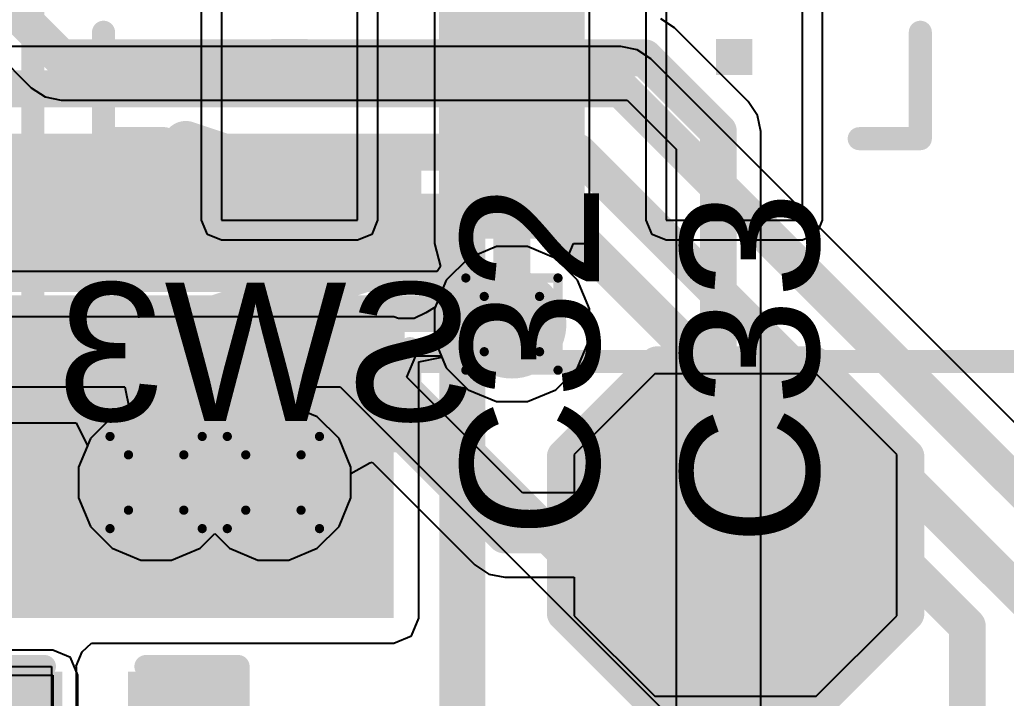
# Model space of a CAD drawing. Header units: inches. Extents: x -11 to 5433, y -4 to 5447.
# Drawn here: x 53.96 to 59.4, y 28.14 to 31.88 of the extents above; entities that cross this region are included whole.
import ezdxf

# ---------------------------------------------------------------- set-up
doc = ezdxf.new("R2010")
doc.units = ezdxf.units.IN
for name, color, linetype in [('Bottom Layer', 5, 'Continuous'), ('Bottom Overlay', 54, 'Continuous'), ('Bottom Paste', 16, 'Continuous'), ('Bottom Solder', 6, 'Continuous'), ('Dimensions', 6, 'Continuous'), ('Drill Drawing', 1, 'Continuous'), ('Ground', 16, 'Continuous'), ('Mechanical 4', 56, 'Continuous'), ('Power', 76, 'Continuous'), ('Top Layer', 1, 'Continuous'), ('Top Overlay', 2, 'Continuous'), ('Top Paste', 8, 'Continuous'), ('Top Solder', 216, 'Continuous'), ('Via Holes', 16, 'Continuous')]:
    doc.layers.add(name, color=color, linetype=linetype)
doc.styles.add('Arial', font='', dxfattribs={"height": 0.2})
doc.styles.get('Arial').set_extended_font_data('Arial')

# ---------------------------------------------------------------- blocks, each defined once
blk = doc.blocks.new('8_USON__2_3__60')
at = {"layer": 'Top Layer'}
for points in [[(-0.3556, 0.14), (0.3556, 0.14), (0.3556, -0.14), (-0.3556, -0.14)], [(2.3396, 0.14), (3.0508, 0.14), (3.0508, -0.14), (2.3396, -0.14)], [(1.1976, 0.1), (1.4976, 0.1), (1.4976, -1.6), (1.1976, -1.6)], [(-0.3556, -0.36), (0.3556, -0.36), (0.3556, -0.64), (-0.3556, -0.64)], [(2.3396, -0.36), (3.0508, -0.36), (3.0508, -0.64), (2.3396, -0.64)], [(-0.3556, -0.86), (0.3556, -0.86), (0.3556, -1.14), (-0.3556, -1.14)], [(2.3396, -0.86), (3.0508, -0.86), (3.0508, -1.14), (2.3396, -1.14)], [(-0.3556, -1.36), (0.3556, -1.36), (0.3556, -1.64), (-0.3556, -1.64)], [(2.3396, -1.36), (3.0508, -1.36), (3.0508, -1.64), (2.3396, -1.64)]]:
    blk.add_hatch(color=1, dxfattribs=at).paths.add_polyline_path(points)
at = {"layer": 'Top Paste'}
for points in [[(-0.3556, 0.14), (0.3556, 0.14), (0.3556, -0.14), (-0.3556, -0.14)], [(2.3396, 0.14), (3.0508, 0.14), (3.0508, -0.14), (2.3396, -0.14)], [(1.1976, 0.1), (1.4976, 0.1), (1.4976, -1.6), (1.1976, -1.6)], [(-0.3556, -0.36), (0.3556, -0.36), (0.3556, -0.64), (-0.3556, -0.64)], [(2.3396, -0.36), (3.0508, -0.36), (3.0508, -0.64), (2.3396, -0.64)], [(-0.3556, -0.86), (0.3556, -0.86), (0.3556, -1.14), (-0.3556, -1.14)], [(2.3396, -0.86), (3.0508, -0.86), (3.0508, -1.14), (2.3396, -1.14)], [(-0.3556, -1.36), (0.3556, -1.36), (0.3556, -1.64), (-0.3556, -1.64)], [(2.3396, -1.36), (3.0508, -1.36), (3.0508, -1.64), (2.3396, -1.64)]]:
    blk.add_hatch(color=8, dxfattribs=at).paths.add_polyline_path(points)
at = {"layer": 'Top Solder'}
for points in [[(-0.4572, 0.2416), (0.4572, 0.2416), (0.4572, -0.2416), (-0.4572, -0.2416)], [(2.238, 0.2416), (3.1524, 0.2416), (3.1524, -0.2416), (2.238, -0.2416)], [(1.096, 0.2016), (1.5992, 0.2016), (1.5992, -1.7016), (1.096, -1.7016)], [(-0.4572, -0.2584), (0.4572, -0.2584), (0.4572, -0.7416), (-0.4572, -0.7416)], [(2.238, -0.2584), (3.1524, -0.2584), (3.1524, -0.7416), (2.238, -0.7416)], [(-0.4572, -0.7584), (0.4572, -0.7584), (0.4572, -1.2416), (-0.4572, -1.2416)], [(2.238, -0.7584), (3.1524, -0.7584), (3.1524, -1.2416), (2.238, -1.2416)], [(-0.4572, -1.2584), (0.4572, -1.2584), (0.4572, -1.7416), (-0.4572, -1.7416)], [(2.238, -1.2584), (3.1524, -1.2584), (3.1524, -1.7416), (2.238, -1.7416)]]:
    blk.add_hatch(color=216, dxfattribs=at).paths.add_polyline_path(points)
at = {"layer": 'Top Overlay'}
for points in [[(2.2566, 0.3048, 0.127, 0.127, 0), (0.3516, 0.3048, 0.127, 0.127, 0)], [(2.2566, -1.8048, 0.127, 0.127, 0), (0.3516, -1.8048, 0.127, 0.127, 0)]]:
    blk.add_lwpolyline(points, format="xyseb", dxfattribs=at)
for points in [[(0.3198, 0.3048, 0.0635, 0.0635, 1), (0.3833, 0.3048, 0.0635, 0.0635, 1)], [(2.2248, 0.3048, 0.0635, 0.0635, 1), (2.2883, 0.3048, 0.0635, 0.0635, 1)], [(-0.6036, 0.0254, 0.254, 0.254, 1), (-0.7172, 0.0254, 0.254, 0.254, 1)], [(-0.7807, 0.0254, 0.127, 0.127, 1), (-0.6537, 0.0254, 0.127, 0.127, 1)], [(-0.6671, 0.0254, 0.127, 0.127, 1), (-0.5401, 0.0254, 0.127, 0.127, 1)], [(0.3198, -1.8048, 0.0635, 0.0635, 1), (0.3833, -1.8048, 0.0635, 0.0635, 1)], [(2.2248, -1.8048, 0.0635, 0.0635, 1), (2.2883, -1.8048, 0.0635, 0.0635, 1)]]:
    blk.add_lwpolyline(points, format="xyseb", close=True, dxfattribs=at)
blk = doc.blocks.new('TL3340AF160QG_B_63')
at = {"layer": 'Bottom Layer'}
for points in [[(-0.3, -0.075), (0.3, -0.075), (0.3, -1.875), (-0.3, -1.875)], [(-1.325, -0.875), (-1.125, -0.875), (-1.125, -1.075), (-1.325, -1.075)], [(-1.325, -0.875), (-1.125, -0.875), (-1.125, -1.075), (-1.325, -1.075)], [(1.125, -0.875), (1.325, -0.875), (1.325, -1.075), (1.125, -1.075)], [(1.125, -0.875), (1.325, -0.875), (1.325, -1.075), (1.125, -1.075)]]:
    blk.add_hatch(color=5, dxfattribs=at).paths.add_polyline_path(points)
at = {"layer": 'Bottom Paste'}
blk.add_hatch(color=16, dxfattribs=at).paths.add_polyline_path([(-0.3, -0.075), (0.3, -0.075), (0.3, -1.875), (-0.3, -1.875)])
at = {"layer": 'Bottom Solder'}
blk.add_hatch(color=6, dxfattribs=at).paths.add_polyline_path([(-0.4016, 0.0266), (0.4016, 0.0266), (0.4016, -1.9766), (-0.4016, -1.9766)])
at = {"layer": 'Bottom Layer'}
for p, q in [((-0.85, -1.875), (-0.85, -0.075)), ((0.85, -0.075), (0.85, -1.875)), ((-1.6, -0.375), (-1.6, -1.875)), ((1.6, -1.875), (1.6, -0.375)), ((-1.6, -1.875), (-0.85, -1.875)), ((0.85, -1.875), (1.6, -1.875))]:
    blk.add_line(p, q, dxfattribs=at)
at = {"layer": 'Bottom Overlay'}
for points in [[(-2.25, -1.425, 0.127, 0.127, 0), (-2.25, -0.8385, 0.127, 0.127, 0)], [(2.25, -1.425, 0.127, 0.127, 0), (2.25, -0.8385, 0.127, 0.127, 0)], [(-2.25, -1.425, 0.127, 0.127, 0), (-1.9135, -1.425, 0.127, 0.127, 0)], [(1.9135, -1.425, 0.127, 0.127, 0), (2.25, -1.425, 0.127, 0.127, 0)]]:
    blk.add_lwpolyline(points, format="xyseb", dxfattribs=at)
for points in [[(-2.2818, -0.8385, 0.0635, 0.0635, 1), (-2.2183, -0.8385, 0.0635, 0.0635, 1)], [(2.2183, -0.8385, 0.0635, 0.0635, 1), (2.2818, -0.8385, 0.0635, 0.0635, 1)], [(-2.2818, -1.425, 0.0635, 0.0635, 1), (-2.2183, -1.425, 0.0635, 0.0635, 1)], [(-2.2818, -1.425, 0.0635, 0.0635, 1), (-2.2183, -1.425, 0.0635, 0.0635, 1)], [(-1.9452, -1.425, 0.0635, 0.0635, 1), (-1.8817, -1.425, 0.0635, 0.0635, 1)], [(1.8817, -1.425, 0.0635, 0.0635, 1), (1.9452, -1.425, 0.0635, 0.0635, 1)], [(2.2183, -1.425, 0.0635, 0.0635, 1), (2.2818, -1.425, 0.0635, 0.0635, 1)], [(2.2183, -1.425, 0.0635, 0.0635, 1), (2.2818, -1.425, 0.0635, 0.0635, 1)], [(-1.8542, -1.7526, 0.254, 0.254, 1), (-1.9558, -1.7526, 0.254, 0.254, 1)], [(-2.0193, -1.7526, 0.127, 0.127, 1), (-1.8923, -1.7526, 0.127, 0.127, 1)], [(-1.9177, -1.7526, 0.127, 0.127, 1), (-1.7907, -1.7526, 0.127, 0.127, 1)]]:
    blk.add_lwpolyline(points, format="xyseb", close=True, dxfattribs=at)
at = {"layer": 'Bottom Solder'}
for p, q in [((-0.74, -0.075), (-0.74, -1.875)), ((0.74, -1.875), (0.74, -0.075)), ((-1.71, -1.875), (-1.71, -0.3751)), ((1.71, -0.3751), (1.71, -1.875)), ((-1.6778, -1.9528), (-1.71, -1.875)), ((-0.74, -1.875), (-0.7722, -1.9528)), ((0.7722, -1.9528), (0.74, -1.875)), ((1.71, -1.875), (1.6778, -1.9528)), ((-1.6, -1.985), (-1.6778, -1.9528)), ((-0.7722, -1.9528), (-0.85, -1.985)), ((0.85, -1.985), (0.7722, -1.9528)), ((1.6778, -1.9528), (1.6, -1.985)), ((-0.85, -1.985), (-1.6, -1.985)), ((1.6, -1.985), (0.85, -1.985))]:
    blk.add_line(p, q, dxfattribs=at)
blk = doc.blocks.new('T__________B_140')
at = {"layer": 'Bottom Layer'}
blk.add_hatch(color=5, dxfattribs=at).paths.add_polyline_path([(0.381, 0.762), (-0.381, 0.762), (-0.762, 0.381), (-0.762, -0.381), (-0.381, -0.762), (0.381, -0.762), (0.762, -0.381), (0.762, 0.381)])
at = {"layer": 'Bottom Paste'}
blk.add_hatch(color=16, dxfattribs=at).paths.add_polyline_path([(0.381, 0.762), (-0.381, 0.762), (-0.762, 0.381), (-0.762, -0.381), (-0.381, -0.762), (0.381, -0.762), (0.762, -0.381), (0.762, 0.381)])
at = {"layer": 'Bottom Solder'}
blk.add_hatch(color=6, dxfattribs=at).paths.add_polyline_path([(0.4318, 0.8636), (-0.4318, 0.8636), (-0.8636, 0.4318), (-0.8636, -0.4318), (-0.4318, -0.8636), (0.4318, -0.8636), (0.8636, -0.4318), (0.8636, 0.4318)])
at = {"layer": 'Bottom Overlay'}
for points in [[(-0.9398, 0.4318, 0.2, 0.2, 0), (-0.4318, 0.9398, 0.2, 0.2, 0)], [(0.4318, 0.9398, 0.2, 0.2, 0), (-0.4318, 0.9398, 0.2, 0.2, 0)], [(0.9398, 0.4318, 0.2, 0.2, 0), (0.4318, 0.9398, 0.2, 0.2, 0)], [(-0.9398, -0.4318, 0.2, 0.2, 0), (-0.9398, 0.4318, 0.2, 0.2, 0)], [(0.9398, -0.4318, 0.2, 0.2, 0), (0.9398, 0.4318, 0.2, 0.2, 0)], [(-0.4318, -0.9398, 0.2, 0.2, 0), (-0.9398, -0.4318, 0.2, 0.2, 0)], [(0.4318, -0.9398, 0.2, 0.2, 0), (0.9398, -0.4318, 0.2, 0.2, 0)], [(0.4318, -0.9398, 0.2, 0.2, 0), (-0.4318, -0.9398, 0.2, 0.2, 0)]]:
    blk.add_lwpolyline(points, format="xyseb", dxfattribs=at)
for points in [[(-0.4818, 0.9398, 0.1, 0.1, 1), (-0.3818, 0.9398, 0.1, 0.1, 1)], [(-0.4818, 0.9398, 0.1, 0.1, 1), (-0.3818, 0.9398, 0.1, 0.1, 1)], [(0.3818, 0.9398, 0.1, 0.1, 1), (0.4818, 0.9398, 0.1, 0.1, 1)], [(0.3818, 0.9398, 0.1, 0.1, 1), (0.4818, 0.9398, 0.1, 0.1, 1)], [(-0.9898, 0.4318, 0.1, 0.1, 1), (-0.8898, 0.4318, 0.1, 0.1, 1)], [(-0.9898, 0.4318, 0.1, 0.1, 1), (-0.8898, 0.4318, 0.1, 0.1, 1)], [(0.8898, 0.4318, 0.1, 0.1, 1), (0.9898, 0.4318, 0.1, 0.1, 1)], [(0.8898, 0.4318, 0.1, 0.1, 1), (0.9898, 0.4318, 0.1, 0.1, 1)], [(-0.9898, -0.4318, 0.1, 0.1, 1), (-0.8898, -0.4318, 0.1, 0.1, 1)], [(-0.9898, -0.4318, 0.1, 0.1, 1), (-0.8898, -0.4318, 0.1, 0.1, 1)], [(0.8898, -0.4318, 0.1, 0.1, 1), (0.9898, -0.4318, 0.1, 0.1, 1)], [(0.8898, -0.4318, 0.1, 0.1, 1), (0.9898, -0.4318, 0.1, 0.1, 1)], [(-0.4818, -0.9398, 0.1, 0.1, 1), (-0.3818, -0.9398, 0.1, 0.1, 1)], [(-0.4818, -0.9398, 0.1, 0.1, 1), (-0.3818, -0.9398, 0.1, 0.1, 1)], [(0.3818, -0.9398, 0.1, 0.1, 1), (0.4818, -0.9398, 0.1, 0.1, 1)], [(0.3818, -0.9398, 0.1, 0.1, 1), (0.4818, -0.9398, 0.1, 0.1, 1)]]:
    blk.add_lwpolyline(points, format="xyseb", close=True, dxfattribs=at)
blk = doc.blocks.new('____0402_200')
at = {"layer": 'Top Layer'}
for points in [[(-0.6985, -0.3175), (-0.6985, 0.3175), (-0.2413, 0.3175), (-0.2413, -0.3175)], [(0.2413, -0.3175), (0.2413, 0.3175), (0.6985, 0.3175), (0.6985, -0.3175)]]:
    blk.add_hatch(color=1, dxfattribs=at).paths.add_polyline_path(points)
at = {"layer": 'Top Paste'}
for points in [[(-0.6985, -0.3175), (-0.6985, 0.3175), (-0.2413, 0.3175), (-0.2413, -0.3175)], [(0.2413, -0.3175), (0.2413, 0.3175), (0.6985, 0.3175), (0.6985, -0.3175)]]:
    blk.add_hatch(color=8, dxfattribs=at).paths.add_polyline_path(points)
at = {"layer": 'Top Solder'}
for points in [[(-0.7585, -0.3775), (-0.7585, 0.3775), (-0.1813, 0.3775), (-0.1813, -0.3775)], [(0.1813, -0.3775), (0.1813, 0.3775), (0.7585, 0.3775), (0.7585, -0.3775)]]:
    blk.add_hatch(color=216, dxfattribs=at).paths.add_polyline_path(points)
at = {"layer": 'Top Overlay'}
for points in [[(-0.2794, 0.4064, 0.127, 0.127, 0), (-0.7874, 0.4064, 0.127, 0.127, 0)], [(-0.7874, -0.4064, 0.127, 0.127, 0), (-0.7874, 0.4064, 0.127, 0.127, 0)], [(0.7874, 0.4064, 0.127, 0.127, 0), (0.2794, 0.4064, 0.127, 0.127, 0)], [(0.7874, -0.4064, 0.127, 0.127, 0), (0.7874, 0.4064, 0.127, 0.127, 0)], [(-0.2794, -0.4064, 0.127, 0.127, 0), (-0.7874, -0.4064, 0.127, 0.127, 0)], [(0.7874, -0.4064, 0.127, 0.127, 0), (0.2794, -0.4064, 0.127, 0.127, 0)]]:
    blk.add_lwpolyline(points, format="xyseb", dxfattribs=at)
for points in [[(-0.8191, 0.4064, 0.0635, 0.0635, 1), (-0.7556, 0.4064, 0.0635, 0.0635, 1)], [(-0.8191, 0.4064, 0.0635, 0.0635, 1), (-0.7556, 0.4064, 0.0635, 0.0635, 1)], [(-0.3111, 0.4064, 0.0635, 0.0635, 1), (-0.2477, 0.4064, 0.0635, 0.0635, 1)], [(0.2477, 0.4064, 0.0635, 0.0635, 1), (0.3111, 0.4064, 0.0635, 0.0635, 1)], [(0.7556, 0.4064, 0.0635, 0.0635, 1), (0.8191, 0.4064, 0.0635, 0.0635, 1)], [(0.7556, 0.4064, 0.0635, 0.0635, 1), (0.8191, 0.4064, 0.0635, 0.0635, 1)], [(-0.8191, -0.4064, 0.0635, 0.0635, 1), (-0.7556, -0.4064, 0.0635, 0.0635, 1)], [(-0.8191, -0.4064, 0.0635, 0.0635, 1), (-0.7556, -0.4064, 0.0635, 0.0635, 1)], [(-0.3111, -0.4064, 0.0635, 0.0635, 1), (-0.2477, -0.4064, 0.0635, 0.0635, 1)], [(0.2477, -0.4064, 0.0635, 0.0635, 1), (0.3111, -0.4064, 0.0635, 0.0635, 1)], [(0.7556, -0.4064, 0.0635, 0.0635, 1), (0.8191, -0.4064, 0.0635, 0.0635, 1)], [(0.7556, -0.4064, 0.0635, 0.0635, 1), (0.8191, -0.4064, 0.0635, 0.0635, 1)]]:
    blk.add_lwpolyline(points, format="xyseb", close=True, dxfattribs=at)
blk = doc.blocks.new('C___0402_201')
at = {"layer": 'Top Layer'}
for points in [[(-0.6985, -0.3175), (-0.6985, 0.3175), (-0.2413, 0.3175), (-0.2413, -0.3175)], [(0.2413, -0.3175), (0.2413, 0.3175), (0.6985, 0.3175), (0.6985, -0.3175)]]:
    blk.add_hatch(color=1, dxfattribs=at).paths.add_polyline_path(points)
at = {"layer": 'Top Paste'}
for points in [[(-0.6985, -0.3175), (-0.6985, 0.3175), (-0.2413, 0.3175), (-0.2413, -0.3175)], [(0.2413, -0.3175), (0.2413, 0.3175), (0.6985, 0.3175), (0.6985, -0.3175)]]:
    blk.add_hatch(color=8, dxfattribs=at).paths.add_polyline_path(points)
at = {"layer": 'Top Solder'}
for points in [[(-0.7585, -0.3775), (-0.7585, 0.3775), (-0.1813, 0.3775), (-0.1813, -0.3775)], [(0.1813, -0.3775), (0.1813, 0.3775), (0.7585, 0.3775), (0.7585, -0.3775)]]:
    blk.add_hatch(color=216, dxfattribs=at).paths.add_polyline_path(points)
at = {"layer": 'Top Overlay'}
for points in [[(-0.2794, 0.4064, 0.127, 0.127, 0), (-0.7874, 0.4064, 0.127, 0.127, 0)], [(-0.7874, -0.4064, 0.127, 0.127, 0), (-0.7874, 0.4064, 0.127, 0.127, 0)], [(0.7874, 0.4064, 0.127, 0.127, 0), (0.2794, 0.4064, 0.127, 0.127, 0)], [(0.7874, -0.4064, 0.127, 0.127, 0), (0.7874, 0.4064, 0.127, 0.127, 0)], [(-0.2794, -0.4064, 0.127, 0.127, 0), (-0.7874, -0.4064, 0.127, 0.127, 0)], [(0.7874, -0.4064, 0.127, 0.127, 0), (0.2794, -0.4064, 0.127, 0.127, 0)]]:
    blk.add_lwpolyline(points, format="xyseb", dxfattribs=at)
for points in [[(-0.8191, 0.4064, 0.0635, 0.0635, 1), (-0.7556, 0.4064, 0.0635, 0.0635, 1)], [(-0.8191, 0.4064, 0.0635, 0.0635, 1), (-0.7556, 0.4064, 0.0635, 0.0635, 1)], [(-0.3111, 0.4064, 0.0635, 0.0635, 1), (-0.2477, 0.4064, 0.0635, 0.0635, 1)], [(0.2477, 0.4064, 0.0635, 0.0635, 1), (0.3111, 0.4064, 0.0635, 0.0635, 1)], [(0.7556, 0.4064, 0.0635, 0.0635, 1), (0.8191, 0.4064, 0.0635, 0.0635, 1)], [(0.7556, 0.4064, 0.0635, 0.0635, 1), (0.8191, 0.4064, 0.0635, 0.0635, 1)], [(-0.8191, -0.4064, 0.0635, 0.0635, 1), (-0.7556, -0.4064, 0.0635, 0.0635, 1)], [(-0.8191, -0.4064, 0.0635, 0.0635, 1), (-0.7556, -0.4064, 0.0635, 0.0635, 1)], [(-0.3111, -0.4064, 0.0635, 0.0635, 1), (-0.2477, -0.4064, 0.0635, 0.0635, 1)], [(0.2477, -0.4064, 0.0635, 0.0635, 1), (0.3111, -0.4064, 0.0635, 0.0635, 1)], [(0.7556, -0.4064, 0.0635, 0.0635, 1), (0.8191, -0.4064, 0.0635, 0.0635, 1)], [(0.7556, -0.4064, 0.0635, 0.0635, 1), (0.8191, -0.4064, 0.0635, 0.0635, 1)]]:
    blk.add_lwpolyline(points, format="xyseb", close=True, dxfattribs=at)
blk = doc.blocks.new('____0402_213')
at = {"layer": 'Top Layer'}
for points in [[(-0.6985, -0.3175), (-0.6985, 0.3175), (-0.2413, 0.3175), (-0.2413, -0.3175)], [(0.2413, -0.3175), (0.2413, 0.3175), (0.6985, 0.3175), (0.6985, -0.3175)]]:
    blk.add_hatch(color=1, dxfattribs=at).paths.add_polyline_path(points)
at = {"layer": 'Top Paste'}
for points in [[(-0.6985, -0.3175), (-0.6985, 0.3175), (-0.2413, 0.3175), (-0.2413, -0.3175)], [(0.2413, -0.3175), (0.2413, 0.3175), (0.6985, 0.3175), (0.6985, -0.3175)]]:
    blk.add_hatch(color=8, dxfattribs=at).paths.add_polyline_path(points)
at = {"layer": 'Top Solder'}
for points in [[(-0.7585, -0.3775), (-0.7585, 0.3775), (-0.1813, 0.3775), (-0.1813, -0.3775)], [(0.1813, -0.3775), (0.1813, 0.3775), (0.7585, 0.3775), (0.7585, -0.3775)]]:
    blk.add_hatch(color=216, dxfattribs=at).paths.add_polyline_path(points)
at = {"layer": 'Top Overlay'}
for points in [[(-0.7874, -0.4064, 0.127, 0.127, 0), (-0.7874, 0.4064, 0.127, 0.127, 0)], [(-0.7874, 0.4064, 0.127, 0.127, 0), (-0.2794, 0.4064, 0.127, 0.127, 0)], [(0.2794, 0.4064, 0.127, 0.127, 0), (0.7874, 0.4064, 0.127, 0.127, 0)], [(0.7874, -0.4064, 0.127, 0.127, 0), (0.7874, 0.4064, 0.127, 0.127, 0)], [(-0.7874, -0.4064, 0.127, 0.127, 0), (-0.2794, -0.4064, 0.127, 0.127, 0)], [(0.2794, -0.4064, 0.127, 0.127, 0), (0.7874, -0.4064, 0.127, 0.127, 0)]]:
    blk.add_lwpolyline(points, format="xyseb", dxfattribs=at)
for points in [[(-0.8191, 0.4064, 0.0635, 0.0635, 1), (-0.7556, 0.4064, 0.0635, 0.0635, 1)], [(-0.8191, 0.4064, 0.0635, 0.0635, 1), (-0.7556, 0.4064, 0.0635, 0.0635, 1)], [(-0.3111, 0.4064, 0.0635, 0.0635, 1), (-0.2477, 0.4064, 0.0635, 0.0635, 1)], [(0.2477, 0.4064, 0.0635, 0.0635, 1), (0.3111, 0.4064, 0.0635, 0.0635, 1)], [(0.7556, 0.4064, 0.0635, 0.0635, 1), (0.8191, 0.4064, 0.0635, 0.0635, 1)], [(0.7556, 0.4064, 0.0635, 0.0635, 1), (0.8191, 0.4064, 0.0635, 0.0635, 1)], [(-0.8191, -0.4064, 0.0635, 0.0635, 1), (-0.7556, -0.4064, 0.0635, 0.0635, 1)], [(-0.8191, -0.4064, 0.0635, 0.0635, 1), (-0.7556, -0.4064, 0.0635, 0.0635, 1)], [(-0.3111, -0.4064, 0.0635, 0.0635, 1), (-0.2477, -0.4064, 0.0635, 0.0635, 1)], [(0.2477, -0.4064, 0.0635, 0.0635, 1), (0.3111, -0.4064, 0.0635, 0.0635, 1)], [(0.7556, -0.4064, 0.0635, 0.0635, 1), (0.8191, -0.4064, 0.0635, 0.0635, 1)], [(0.7556, -0.4064, 0.0635, 0.0635, 1), (0.8191, -0.4064, 0.0635, 0.0635, 1)]]:
    blk.add_lwpolyline(points, format="xyseb", close=True, dxfattribs=at)

msp = doc.modelspace()

# ---------------------------------------------------------------- hatches: boundary and pattern name
at = {"layer": 'Bottom Layer'}
h = msp.add_hatch(color=5, dxfattribs=at)
edge = h.paths.add_edge_path()
edge.add_arc((56.673, 30.2013), 0.3, 0, 360)
h = msp.add_hatch(color=5, dxfattribs=at)
edge = h.paths.add_edge_path()
edge.add_arc((54.7128, 29.3281), 0.3, 0, 360)
h = msp.add_hatch(color=5, dxfattribs=at)
edge = h.paths.add_edge_path()
edge.add_arc((55.3589, 29.3281), 0.3, 0, 360)
at = {"layer": 'Ground'}
h = msp.add_hatch(color=16, dxfattribs=at)
edge = h.paths.add_edge_path()
edge.add_arc((56.673, 30.2013), 0.3, 0, 360)
h = msp.add_hatch(color=16, dxfattribs=at)
edge = h.paths.add_edge_path()
edge.add_arc((54.7128, 29.3281), 0.3, 0, 360)
h = msp.add_hatch(color=16, dxfattribs=at)
edge = h.paths.add_edge_path()
edge.add_arc((55.3589, 29.3281), 0.3, 0, 360)
at = {"layer": 'Power'}
h = msp.add_hatch(color=76, dxfattribs=at)
edge = h.paths.add_edge_path()
edge.add_arc((56.673, 30.2013), 0.3, 0, 360)
h = msp.add_hatch(color=76, dxfattribs=at)
edge = h.paths.add_edge_path()
edge.add_arc((54.7128, 29.3281), 0.3, 0, 360)
h = msp.add_hatch(color=76, dxfattribs=at)
edge = h.paths.add_edge_path()
edge.add_arc((55.3589, 29.3281), 0.3, 0, 360)
at = {"layer": 'Top Layer'}
for points in [[(56.0221, 30.5676), (56.0221, 31.1489), (52.128, 31.1489), (52.128, 30.5676)], [(53.588, 28.5808), (56.0221, 28.5808), (56.0221, 30.1042), (53.588, 30.1042)], [(54.376, 28.5808), (54.376, 30.0069), (53.588, 30.0069), (53.588, 28.5808)]]:
    msp.add_hatch(color=1, dxfattribs=at).paths.add_polyline_path(points)
h = msp.add_hatch(color=1, dxfattribs=at)
edge = h.paths.add_edge_path()
edge.add_arc((56.673, 30.2013), 0.3, 0, 360)
h = msp.add_hatch(color=1, dxfattribs=at)
edge = h.paths.add_edge_path()
edge.add_arc((54.7128, 29.3281), 0.3, 0, 360)
h = msp.add_hatch(color=1, dxfattribs=at)
edge = h.paths.add_edge_path()
edge.add_arc((55.3589, 29.3281), 0.3, 0, 360)
at = {"layer": 'Via Holes'}
h = msp.add_hatch(color=7, dxfattribs=at)
edge = h.paths.add_edge_path()
edge.add_arc((56.673, 30.2013), 0.15, 0, 360)
h = msp.add_hatch(color=7, dxfattribs=at)
edge = h.paths.add_edge_path()
edge.add_arc((54.7128, 29.3281), 0.15, 0, 360)
h = msp.add_hatch(color=7, dxfattribs=at)
edge = h.paths.add_edge_path()
edge.add_arc((55.3589, 29.3281), 0.15, 0, 360)

# ---------------------------------------------------------------- linework, layer by layer
at = {"layer": 'Bottom Layer'}
for p, q in [((56.246, 32.7001), (56.246, 30.6461)), ((57.1, 30.6461), (57.1, 32.7001)), ((56.246, 30.6461), (56.246, 30.6461)), ((56.246, 30.6461), (56.279, 30.5191)), ((56.9591, 30.5191), (57.0117, 30.6461)), ((57.0117, 30.6461), (57.1, 30.6461)), ((56.2608, 30.4918), (53.5635, 30.4918)), ((56.279, 30.5191), (56.2608, 30.4918)), ((57.035, 30.4432), (56.9591, 30.5191)), ((57.1, 30.2862), (57.035, 30.4432)), ((57.1, 30.1164), (57.1, 30.2862)), ((57.035, 29.9594), (57.1, 30.1164)), ((56.0943, 29.9083), (56.1429, 30.0257)), ((56.1429, 30.0257), (56.2836, 30.0257)), ((56.2836, 30.0257), (56.311, 29.9594)), ((56.311, 29.9594), (56.4312, 29.8393)), ((56.9149, 29.8393), (57.035, 29.9594)), ((56.7307, 29.2719), (56.0943, 29.9083)), ((57.461, 29.9278), (57.0165, 29.4833)), ((58.35, 29.9278), (57.461, 29.9278)), ((58.7945, 29.4833), (58.35, 29.9278)), ((56.4312, 29.8393), (56.5881, 29.7743)), ((56.758, 29.7743), (56.9149, 29.8393)), ((56.5881, 29.7743), (56.758, 29.7743)), ((52.4874, 29.6571), (54.272, 29.6571)), ((54.272, 29.6571), (54.3343, 29.5301)), ((54.3343, 29.5301), (54.2858, 29.4131)), ((57.0165, 29.4833), (57.0165, 29.2719)), ((58.7945, 28.5943), (58.7945, 29.4833)), ((54.2858, 29.4131), (54.2858, 29.2432)), ((55.7859, 29.3779), (55.8908, 29.4373)), ((55.8908, 29.4373), (55.9032, 29.4402)), ((55.9032, 29.4402), (56.4693, 28.874)), ((55.7859, 29.2432), (55.7859, 29.3779)), ((54.2858, 29.2432), (54.3508, 29.0863)), ((55.7209, 29.0863), (55.7859, 29.2432)), ((57.0165, 29.2719), (56.7307, 29.2719)), ((54.3508, 29.0863), (54.4709, 28.9661)), ((55.6008, 28.9661), (55.7209, 29.0863)), ((54.9547, 28.9661), (55.0359, 29.0473)), ((55.0359, 29.0473), (55.117, 28.9661)), ((54.4709, 28.9661), (54.6279, 28.9011)), ((54.7978, 28.9011), (54.9547, 28.9661)), ((55.117, 28.9661), (55.274, 28.9011)), ((55.4438, 28.9011), (55.6008, 28.9661)), ((54.6279, 28.9011), (54.7978, 28.9011)), ((55.274, 28.9011), (55.4438, 28.9011)), ((56.4693, 28.874), (56.545, 28.8235)), ((56.545, 28.8235), (56.6342, 28.8058)), ((56.6342, 28.8058), (57.0165, 28.8058)), ((57.0165, 28.8058), (57.0165, 28.5943)), ((57.0165, 28.5943), (57.461, 28.1498)), ((58.35, 28.1498), (58.7945, 28.5943)), ((57.461, 28.1498), (58.35, 28.1498))]:
    msp.add_line(p, q, dxfattribs=at)
for points in [[(56.673, 30.295, 0.2032, 0.2032, 0), (56.673, 31.6731, 0.2032, 0.2032, 0)], [(53.467, 30.2587, 0.2032, 0.2032, 0), (56.6156, 30.2587, 0.2032, 0.2032, 0)], [(56.6156, 30.2587, 0.2032, 0.2032, 0), (56.673, 30.2013, 0.2032, 0.2032, 0)], [(52.4874, 29.8902, 0.2032, 0.2032, 0), (55.7828, 29.8902, 0.2032, 0.2032, 0)], [(55.7828, 29.8902, 0.2032, 0.2032, 0), (56.6342, 29.0388, 0.2032, 0.2032, 0)], [(56.6342, 29.0388, 0.2032, 0.2032, 0), (57.9055, 29.0388, 0.2032, 0.2032, 0)]]:
    msp.add_lwpolyline(points, format="xyseb", dxfattribs=at)
for points in [[(56.6222, 31.6731, 0.1016, 0.1016, 1), (56.7238, 31.6731, 0.1016, 0.1016, 1)], [(56.6222, 30.295, 0.1016, 0.1016, 1), (56.7238, 30.295, 0.1016, 0.1016, 1)], [(56.5648, 30.2587, 0.1016, 0.1016, 1), (56.6664, 30.2587, 0.1016, 0.1016, 1)], [(56.5648, 30.2587, 0.1016, 0.1016, 1), (56.6664, 30.2587, 0.1016, 0.1016, 1)], [(56.6222, 30.2013, 0.1016, 0.1016, 1), (56.7238, 30.2013, 0.1016, 0.1016, 1)], [(55.732, 29.8902, 0.1016, 0.1016, 1), (55.8336, 29.8902, 0.1016, 0.1016, 1)], [(55.732, 29.8902, 0.1016, 0.1016, 1), (55.8336, 29.8902, 0.1016, 0.1016, 1)], [(56.5834, 29.0388, 0.1016, 0.1016, 1), (56.685, 29.0388, 0.1016, 0.1016, 1)], [(56.5834, 29.0388, 0.1016, 0.1016, 1), (56.685, 29.0388, 0.1016, 0.1016, 1)], [(57.8547, 29.0388, 0.1016, 0.1016, 1), (57.9563, 29.0388, 0.1016, 0.1016, 1)]]:
    msp.add_lwpolyline(points, format="xyseb", close=True, dxfattribs=at)
at = {"layer": 'Dimensions'}
msp.add_lwpolyline([(32.5832, 29.995, 0.127, 0.127, 0), (61.5832, 29.995, 0.127, 0.127, 0)], format="xyseb", dxfattribs=at)
at = {"layer": 'Drill Drawing'}
for points in [[(56.419, 30.4553, 0.0508, 0.0508, 0), (56.927, 30.4553, 0.0508, 0.0508, 0)], [(56.419, 29.9473, 0.0508, 0.0508, 0), (56.419, 30.4553, 0.0508, 0.0508, 0)], [(56.927, 29.9473, 0.0508, 0.0508, 0), (56.927, 30.4553, 0.0508, 0.0508, 0)], [(56.5206, 30.3537, 0.0508, 0.0508, 0), (56.8254, 30.3537, 0.0508, 0.0508, 0)], [(56.5206, 30.0489, 0.0508, 0.0508, 0), (56.5206, 30.3537, 0.0508, 0.0508, 0)], [(56.8254, 30.0489, 0.0508, 0.0508, 0), (56.8254, 30.3537, 0.0508, 0.0508, 0)], [(56.5206, 30.0489, 0.0508, 0.0508, 0), (56.8254, 30.0489, 0.0508, 0.0508, 0)], [(56.419, 29.9473, 0.0508, 0.0508, 0), (56.927, 29.9473, 0.0508, 0.0508, 0)], [(54.4588, 29.5821, 0.0508, 0.0508, 0), (54.9668, 29.5821, 0.0508, 0.0508, 0)], [(54.4588, 29.0741, 0.0508, 0.0508, 0), (54.4588, 29.5821, 0.0508, 0.0508, 0)], [(54.9668, 29.0741, 0.0508, 0.0508, 0), (54.9668, 29.5821, 0.0508, 0.0508, 0)], [(55.1049, 29.5821, 0.0508, 0.0508, 0), (55.6129, 29.5821, 0.0508, 0.0508, 0)], [(55.1049, 29.0741, 0.0508, 0.0508, 0), (55.1049, 29.5821, 0.0508, 0.0508, 0)], [(55.6129, 29.0741, 0.0508, 0.0508, 0), (55.6129, 29.5821, 0.0508, 0.0508, 0)], [(54.5604, 29.4805, 0.0508, 0.0508, 0), (54.8652, 29.4805, 0.0508, 0.0508, 0)], [(54.5604, 29.1757, 0.0508, 0.0508, 0), (54.5604, 29.4805, 0.0508, 0.0508, 0)], [(54.8652, 29.1757, 0.0508, 0.0508, 0), (54.8652, 29.4805, 0.0508, 0.0508, 0)], [(55.2065, 29.4805, 0.0508, 0.0508, 0), (55.5113, 29.4805, 0.0508, 0.0508, 0)], [(55.2065, 29.1757, 0.0508, 0.0508, 0), (55.2065, 29.4805, 0.0508, 0.0508, 0)], [(55.5113, 29.1757, 0.0508, 0.0508, 0), (55.5113, 29.4805, 0.0508, 0.0508, 0)], [(54.5604, 29.1757, 0.0508, 0.0508, 0), (54.8652, 29.1757, 0.0508, 0.0508, 0)], [(55.2065, 29.1757, 0.0508, 0.0508, 0), (55.5113, 29.1757, 0.0508, 0.0508, 0)], [(54.4588, 29.0741, 0.0508, 0.0508, 0), (54.9668, 29.0741, 0.0508, 0.0508, 0)], [(55.1049, 29.0741, 0.0508, 0.0508, 0), (55.6129, 29.0741, 0.0508, 0.0508, 0)]]:
    msp.add_lwpolyline(points, format="xyseb", dxfattribs=at)
for points in [[(56.4063, 30.4553, 0.0254, 0.0254, 1), (56.4317, 30.4553, 0.0254, 0.0254, 1)], [(56.4063, 30.4553, 0.0254, 0.0254, 1), (56.4317, 30.4553, 0.0254, 0.0254, 1)], [(56.9143, 30.4553, 0.0254, 0.0254, 1), (56.9397, 30.4553, 0.0254, 0.0254, 1)], [(56.9143, 30.4553, 0.0254, 0.0254, 1), (56.9397, 30.4553, 0.0254, 0.0254, 1)], [(56.5079, 30.3537, 0.0254, 0.0254, 1), (56.5333, 30.3537, 0.0254, 0.0254, 1)], [(56.5079, 30.3537, 0.0254, 0.0254, 1), (56.5333, 30.3537, 0.0254, 0.0254, 1)], [(56.8127, 30.3537, 0.0254, 0.0254, 1), (56.8381, 30.3537, 0.0254, 0.0254, 1)], [(56.8127, 30.3537, 0.0254, 0.0254, 1), (56.8381, 30.3537, 0.0254, 0.0254, 1)], [(56.5079, 30.0489, 0.0254, 0.0254, 1), (56.5333, 30.0489, 0.0254, 0.0254, 1)], [(56.5079, 30.0489, 0.0254, 0.0254, 1), (56.5333, 30.0489, 0.0254, 0.0254, 1)], [(56.8127, 30.0489, 0.0254, 0.0254, 1), (56.8381, 30.0489, 0.0254, 0.0254, 1)], [(56.8127, 30.0489, 0.0254, 0.0254, 1), (56.8381, 30.0489, 0.0254, 0.0254, 1)], [(56.4063, 29.9473, 0.0254, 0.0254, 1), (56.4317, 29.9473, 0.0254, 0.0254, 1)], [(56.4063, 29.9473, 0.0254, 0.0254, 1), (56.4317, 29.9473, 0.0254, 0.0254, 1)], [(56.9143, 29.9473, 0.0254, 0.0254, 1), (56.9397, 29.9473, 0.0254, 0.0254, 1)], [(56.9143, 29.9473, 0.0254, 0.0254, 1), (56.9397, 29.9473, 0.0254, 0.0254, 1)], [(54.4461, 29.5821, 0.0254, 0.0254, 1), (54.4715, 29.5821, 0.0254, 0.0254, 1)], [(54.4461, 29.5821, 0.0254, 0.0254, 1), (54.4715, 29.5821, 0.0254, 0.0254, 1)], [(54.9541, 29.5821, 0.0254, 0.0254, 1), (54.9795, 29.5821, 0.0254, 0.0254, 1)], [(54.9541, 29.5821, 0.0254, 0.0254, 1), (54.9795, 29.5821, 0.0254, 0.0254, 1)], [(55.0922, 29.5821, 0.0254, 0.0254, 1), (55.1176, 29.5821, 0.0254, 0.0254, 1)], [(55.0922, 29.5821, 0.0254, 0.0254, 1), (55.1176, 29.5821, 0.0254, 0.0254, 1)], [(55.6002, 29.5821, 0.0254, 0.0254, 1), (55.6256, 29.5821, 0.0254, 0.0254, 1)], [(55.6002, 29.5821, 0.0254, 0.0254, 1), (55.6256, 29.5821, 0.0254, 0.0254, 1)], [(54.5477, 29.4805, 0.0254, 0.0254, 1), (54.5731, 29.4805, 0.0254, 0.0254, 1)], [(54.5477, 29.4805, 0.0254, 0.0254, 1), (54.5731, 29.4805, 0.0254, 0.0254, 1)], [(54.8525, 29.4805, 0.0254, 0.0254, 1), (54.8779, 29.4805, 0.0254, 0.0254, 1)], [(54.8525, 29.4805, 0.0254, 0.0254, 1), (54.8779, 29.4805, 0.0254, 0.0254, 1)], [(55.1938, 29.4805, 0.0254, 0.0254, 1), (55.2192, 29.4805, 0.0254, 0.0254, 1)], [(55.1938, 29.4805, 0.0254, 0.0254, 1), (55.2192, 29.4805, 0.0254, 0.0254, 1)], [(55.4986, 29.4805, 0.0254, 0.0254, 1), (55.524, 29.4805, 0.0254, 0.0254, 1)], [(55.4986, 29.4805, 0.0254, 0.0254, 1), (55.524, 29.4805, 0.0254, 0.0254, 1)], [(54.5477, 29.1757, 0.0254, 0.0254, 1), (54.5731, 29.1757, 0.0254, 0.0254, 1)], [(54.5477, 29.1757, 0.0254, 0.0254, 1), (54.5731, 29.1757, 0.0254, 0.0254, 1)], [(54.8525, 29.1757, 0.0254, 0.0254, 1), (54.8779, 29.1757, 0.0254, 0.0254, 1)], [(54.8525, 29.1757, 0.0254, 0.0254, 1), (54.8779, 29.1757, 0.0254, 0.0254, 1)], [(55.1938, 29.1757, 0.0254, 0.0254, 1), (55.2192, 29.1757, 0.0254, 0.0254, 1)], [(55.1938, 29.1757, 0.0254, 0.0254, 1), (55.2192, 29.1757, 0.0254, 0.0254, 1)], [(55.4986, 29.1757, 0.0254, 0.0254, 1), (55.524, 29.1757, 0.0254, 0.0254, 1)], [(55.4986, 29.1757, 0.0254, 0.0254, 1), (55.524, 29.1757, 0.0254, 0.0254, 1)], [(54.4461, 29.0741, 0.0254, 0.0254, 1), (54.4715, 29.0741, 0.0254, 0.0254, 1)], [(54.4461, 29.0741, 0.0254, 0.0254, 1), (54.4715, 29.0741, 0.0254, 0.0254, 1)], [(54.9541, 29.0741, 0.0254, 0.0254, 1), (54.9795, 29.0741, 0.0254, 0.0254, 1)], [(54.9541, 29.0741, 0.0254, 0.0254, 1), (54.9795, 29.0741, 0.0254, 0.0254, 1)], [(55.0922, 29.0741, 0.0254, 0.0254, 1), (55.1176, 29.0741, 0.0254, 0.0254, 1)], [(55.0922, 29.0741, 0.0254, 0.0254, 1), (55.1176, 29.0741, 0.0254, 0.0254, 1)], [(55.6002, 29.0741, 0.0254, 0.0254, 1), (55.6256, 29.0741, 0.0254, 0.0254, 1)], [(55.6002, 29.0741, 0.0254, 0.0254, 1), (55.6256, 29.0741, 0.0254, 0.0254, 1)]]:
    msp.add_lwpolyline(points, format="xyseb", close=True, dxfattribs=at)
at = {"layer": 'Ground'}
for p, q in [((57.273, 31.7306), (50.4672, 31.7306)), ((57.3622, 31.7128), (57.273, 31.7306)), ((57.4378, 31.6623), (57.3622, 31.7128)), ((60.0075, 29.0926), (57.4378, 31.6623)), ((44.4478, 29.8563), (54.5403, 29.8563)), ((54.5403, 29.8563), (54.5656, 29.7293)), ((55.5061, 29.7293), (55.5314, 29.8563)), ((55.5314, 29.8563), (55.7271, 29.8563)), ((55.7271, 29.8563), (57.8567, 27.7267)), ((54.4709, 29.6901), (54.3508, 29.57)), ((54.5656, 29.7293), (54.4709, 29.6901)), ((55.6008, 29.6901), (55.5061, 29.7293)), ((55.7209, 29.57), (55.6008, 29.6901)), ((54.3508, 29.57), (54.2858, 29.4131)), ((55.7859, 29.4131), (55.7209, 29.57)), ((54.2858, 29.4131), (54.2858, 29.2432)), ((55.7859, 29.2432), (55.7859, 29.4131)), ((54.2858, 29.2432), (54.3508, 29.0863)), ((55.7209, 29.0863), (55.7859, 29.2432)), ((54.3508, 29.0863), (54.4709, 28.9661)), ((55.6008, 28.9661), (55.7209, 29.0863)), ((54.9547, 28.9661), (55.0359, 29.0473)), ((55.0359, 29.0473), (55.117, 28.9661)), ((54.4709, 28.9661), (54.6279, 28.9011)), ((54.7978, 28.9011), (54.9547, 28.9661)), ((55.117, 28.9661), (55.274, 28.9011)), ((55.4438, 28.9011), (55.6008, 28.9661)), ((54.6279, 28.9011), (54.7978, 28.9011)), ((55.274, 28.9011), (55.4438, 28.9011))]:
    msp.add_line(p, q, dxfattribs=at)
for points in [[(49.5579, 31.4975, 0.2032, 0.2032, 0), (57.273, 31.4975, 0.2032, 0.2032, 0)], [(57.273, 31.4975, 0.2032, 0.2032, 0), (59.8427, 28.9278, 0.2032, 0.2032, 0)], [(49.1397, 31.1489, 0.2032, 0.2032, 0), (57.0357, 31.1489, 0.2032, 0.2032, 0)], [(57.0357, 31.1489, 0.2032, 0.2032, 0), (59.5122, 28.6723, 0.2032, 0.2032, 0)], [(46.6595, 30.8187, 0.2032, 0.2032, 0), (56.8989, 30.8187, 0.2032, 0.2032, 0)], [(56.8989, 30.8187, 0.2032, 0.2032, 0), (59.182, 28.5356, 0.2032, 0.2032, 0)], [(45.3241, 30.48, 0.2032, 0.2032, 0), (56.3556, 30.48, 0.2032, 0.2032, 0)], [(56.3556, 30.48, 0.2032, 0.2032, 0), (56.6343, 30.2013, 0.2032, 0.2032, 0)], [(56.6343, 30.2013, 0.2032, 0.2032, 0), (56.673, 30.2013, 0.2032, 0.2032, 0)], [(44.4478, 30.0894, 0.2032, 0.2032, 0), (55.8236, 30.0894, 0.2032, 0.2032, 0)], [(55.8236, 30.0894, 0.2032, 0.2032, 0), (58.0898, 27.8232, 0.2032, 0.2032, 0)], [(59.182, 6.1468, 0.2032, 0.2032, 0), (59.182, 28.5356, 0.2032, 0.2032, 0)]]:
    msp.add_lwpolyline(points, format="xyseb", dxfattribs=at)
for points in [[(57.2222, 31.4975, 0.1016, 0.1016, 1), (57.3238, 31.4975, 0.1016, 0.1016, 1)], [(57.2222, 31.4975, 0.1016, 0.1016, 1), (57.3238, 31.4975, 0.1016, 0.1016, 1)], [(56.9849, 31.1489, 0.1016, 0.1016, 1), (57.0865, 31.1489, 0.1016, 0.1016, 1)], [(56.9849, 31.1489, 0.1016, 0.1016, 1), (57.0865, 31.1489, 0.1016, 0.1016, 1)], [(56.8481, 30.8187, 0.1016, 0.1016, 1), (56.9497, 30.8187, 0.1016, 0.1016, 1)], [(56.8481, 30.8187, 0.1016, 0.1016, 1), (56.9497, 30.8187, 0.1016, 0.1016, 1)], [(56.3048, 30.48, 0.1016, 0.1016, 1), (56.4064, 30.48, 0.1016, 0.1016, 1)], [(56.3048, 30.48, 0.1016, 0.1016, 1), (56.4064, 30.48, 0.1016, 0.1016, 1)], [(56.5835, 30.2013, 0.1016, 0.1016, 1), (56.6851, 30.2013, 0.1016, 0.1016, 1)], [(56.5835, 30.2013, 0.1016, 0.1016, 1), (56.6851, 30.2013, 0.1016, 0.1016, 1)], [(56.6222, 30.2013, 0.1016, 0.1016, 1), (56.7238, 30.2013, 0.1016, 0.1016, 1)], [(55.7728, 30.0894, 0.1016, 0.1016, 1), (55.8744, 30.0894, 0.1016, 0.1016, 1)], [(55.7728, 30.0894, 0.1016, 0.1016, 1), (55.8744, 30.0894, 0.1016, 0.1016, 1)], [(59.1312, 28.5356, 0.1016, 0.1016, 1), (59.2328, 28.5356, 0.1016, 0.1016, 1)], [(59.1312, 28.5356, 0.1016, 0.1016, 1), (59.2328, 28.5356, 0.1016, 0.1016, 1)]]:
    msp.add_lwpolyline(points, format="xyseb", close=True, dxfattribs=at)
at = {"layer": 'Mechanical 4'}
for points in [[(54.876, 31.1937, 0.254, 0.254, 0), (56.4, 30.6857, 0.254, 0.254, 0)], [(56.4, 27.831, 0.254, 0.254, 0), (56.4, 30.9397, 0.254, 0.254, 0)], [(50.2366, 30.6857, 0.254, 0.254, 0), (56.4, 30.6857, 0.254, 0.254, 0)], [(54.876, 30.1777, 0.254, 0.254, 0), (56.4, 30.6857, 0.254, 0.254, 0)]]:
    msp.add_lwpolyline(points, format="xyseb", dxfattribs=at)
for points in [[(54.8125, 31.1937, 0.127, 0.127, 1), (54.9395, 31.1937, 0.127, 0.127, 1)], [(56.3365, 30.9397, 0.127, 0.127, 1), (56.4635, 30.9397, 0.127, 0.127, 1)], [(56.3365, 30.6857, 0.127, 0.127, 1), (56.4635, 30.6857, 0.127, 0.127, 1)], [(56.3365, 30.6857, 0.127, 0.127, 1), (56.4635, 30.6857, 0.127, 0.127, 1)], [(56.3365, 30.6857, 0.127, 0.127, 1), (56.4635, 30.6857, 0.127, 0.127, 1)], [(54.8125, 30.1777, 0.127, 0.127, 1), (54.9395, 30.1777, 0.127, 0.127, 1)]]:
    msp.add_lwpolyline(points, format="xyseb", close=True, dxfattribs=at)
at = {"layer": 'Power'}
for p, q in [((56.5881, 30.6283), (56.4312, 30.5633)), ((56.758, 30.6283), (56.5881, 30.6283)), ((56.9149, 30.5633), (56.758, 30.6283)), ((56.4312, 30.5633), (56.311, 30.4432)), ((57.035, 30.4432), (56.9149, 30.5633)), ((56.311, 30.4432), (56.246, 30.2862)), ((57.1, 30.2862), (57.035, 30.4432)), ((56.246, 30.2862), (56.246, 30.1164)), ((57.1, 30.1164), (57.1, 30.2862)), ((56.246, 30.1164), (56.311, 29.9594)), ((57.035, 29.9594), (57.1, 30.1164)), ((56.311, 29.9594), (56.4312, 29.8393)), ((56.9149, 29.8393), (57.035, 29.9594)), ((56.4312, 29.8393), (56.5881, 29.7743)), ((56.758, 29.7743), (56.9149, 29.8393)), ((56.5881, 29.7743), (56.758, 29.7743)), ((54.144, 28.404), (49.1827, 28.404)), ((54.2412, 28.3637), (54.144, 28.404)), ((54.2814, 28.2665), (54.2412, 28.3637)), ((49.1827, 28.2665), (54.144, 28.2665)), ((54.144, 28.2665), (54.144, 27.3181)), ((54.2814, 27.3181), (54.2814, 28.2665))]:
    msp.add_line(p, q, dxfattribs=at)
at = {"layer": 'Top Layer'}
for p, q in [((53.6654, 31.8639), (54.0252, 31.5041)), ((57.5688, 31.8337), (57.4932, 31.8842)), ((57.9752, 31.4273), (57.5688, 31.8337)), ((54.0252, 31.5041), (54.1008, 31.4535)), ((54.1008, 31.4535), (54.19, 31.4358)), ((54.19, 31.4358), (57.3075, 31.4358)), ((57.3075, 31.4358), (57.5773, 31.1659)), ((58.0257, 31.3517), (57.9752, 31.4273)), ((58.0435, 31.2625), (58.0257, 31.3517)), ((58.0435, 26.6773), (58.0435, 31.2625)), ((57.5773, 31.1659), (57.5773, 26.5808)), ((56.5881, 30.6283), (56.4312, 30.5633)), ((56.758, 30.6283), (56.5881, 30.6283)), ((56.9149, 30.5633), (56.758, 30.6283)), ((56.4312, 30.5633), (56.311, 30.4432)), ((57.035, 30.4432), (56.9149, 30.5633)), ((56.311, 30.4432), (56.2497, 30.295)), ((57.1, 30.2862), (57.035, 30.4432)), ((56.2497, 30.295), (56.1992, 30.263)), ((57.1, 30.1164), (57.1, 30.2862)), ((56.0221, 30.2417), (53.588, 30.2417)), ((56.0474, 30.2312), (56.0221, 30.2417)), ((56.119, 30.2312), (56.0474, 30.2312)), ((56.1351, 30.2312), (56.119, 30.2312)), ((56.1992, 30.263), (56.1351, 30.2312)), ((57.035, 29.9594), (57.1, 30.1164)), ((56.1596, 29.9932), (56.2866, 30.0185)), ((56.2866, 30.0185), (56.311, 29.9594)), ((56.1596, 28.5808), (56.1596, 29.9932)), ((56.311, 29.9594), (56.4312, 29.8393)), ((56.9149, 29.8393), (57.035, 29.9594)), ((56.4312, 29.8393), (56.5881, 29.7743)), ((56.758, 29.7743), (56.9149, 29.8393)), ((56.5881, 29.7743), (56.758, 29.7743)), ((56.1193, 28.4836), (56.1596, 28.5808)), ((56.0221, 28.4433), (56.1193, 28.4836)), ((54.3053, 28.3959), (54.3573, 28.4433)), ((54.3573, 28.4433), (56.0221, 28.4433)), ((54.2724, 28.3163), (54.3053, 28.3959)), ((53.289, 28.3142), (54.1358, 28.3142)), ((54.1358, 28.3142), (54.1358, 27.4183)), ((54.2733, 28.3142), (54.2724, 28.3163)), ((54.2733, 27.5098), (54.2733, 28.3142))]:
    msp.add_line(p, q, dxfattribs=at)
for points in [[(53.728, 32.1309, 0.2032, 0.2032, 0), (54.19, 31.6689, 0.2032, 0.2032, 0)], [(54.19, 31.6689, 0.2032, 0.2032, 0), (57.404, 31.6689, 0.2032, 0.2032, 0)], [(57.404, 31.6689, 0.2032, 0.2032, 0), (57.8104, 31.2625, 0.2032, 0.2032, 0)], [(57.8104, 26.5808, 0.2032, 0.2032, 0), (57.8104, 31.2625, 0.2032, 0.2032, 0)]]:
    msp.add_lwpolyline(points, format="xyseb", dxfattribs=at)
for points in [[(54.1392, 31.6689, 0.1016, 0.1016, 1), (54.2408, 31.6689, 0.1016, 0.1016, 1)], [(54.1392, 31.6689, 0.1016, 0.1016, 1), (54.2408, 31.6689, 0.1016, 0.1016, 1)], [(57.3532, 31.6689, 0.1016, 0.1016, 1), (57.4548, 31.6689, 0.1016, 0.1016, 1)], [(57.3532, 31.6689, 0.1016, 0.1016, 1), (57.4548, 31.6689, 0.1016, 0.1016, 1)], [(57.7596, 31.2625, 0.1016, 0.1016, 1), (57.8612, 31.2625, 0.1016, 0.1016, 1)], [(57.7596, 31.2625, 0.1016, 0.1016, 1), (57.8612, 31.2625, 0.1016, 0.1016, 1)]]:
    msp.add_lwpolyline(points, format="xyseb", close=True, dxfattribs=at)

# ---------------------------------------------------------------- block references
for name, p in [('TL3340AF160QG_B_63', (56.673, 32.6481)), ('____0402_213', (54.3771, 27.9078))]:
    msp.add_blockref(name, p)
at = {"rotation": 270}
for name, p in [('8_USON__2_3__60', (53.728, 32.3465)), ('____0402_200', (54.6933, 30.3455)), ('C___0402_201', (55.7046, 30.3455)), ('T__________B_140', (57.9055, 29.0388))]:
    msp.add_blockref(name, p, dxfattribs=at)

# ---------------------------------------------------------------- texts
at = {"layer": 'Bottom Overlay', "style": 'Arial', "text_generation_flag": 2}
msp.add_text('SW3', height=0.762, dxfattribs=at).set_placement((56.4739, 29.6677))
at = {"layer": 'Top Overlay', "style": 'Arial'}
for s, p in [('C32', (57.153, 29.0226)), ('C33', (58.3639, 28.9812))]:
    msp.add_text(s, height=0.762, rotation=90, dxfattribs=at).set_placement(p)

doc.saveas('drawing.dxf')
